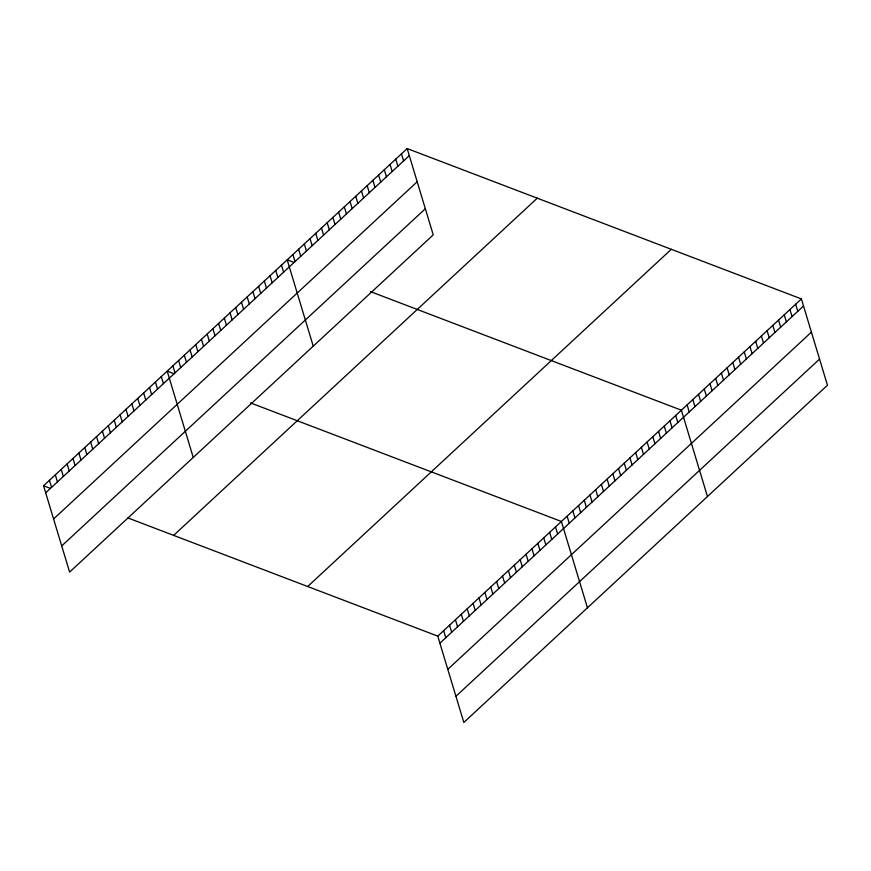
<?xml version="1.0" encoding="UTF-8"?>
<svg xmlns="http://www.w3.org/2000/svg" width="871" height="871" viewBox="0 0 871 871"><rect width="100%" height="100%" fill="white"/><g stroke="black" fill="none" stroke-linecap="round" stroke-linejoin="round"><path stroke-width="1.31" d="M407.171 148.56L433.235 234.876L69.615 572.084L43.55 485.768L407.171 148.56L801.385 298.916L827.45 385.232L463.829 722.44L437.765 636.124L127.993 517.973M45.684 492.823L409.305 155.615M53.577 518.974L417.198 181.767M61.71 545.932L425.342 208.724M173.645 535.382L537.265 198.174M307.67 586.51L671.301 249.302M437.765 636.124L801.385 298.916M439.899 643.179L803.519 305.971M447.792 669.342L811.413 332.134M455.925 696.288L819.557 359.081M294.028 262.443L287.18 259.83L313.244 346.157M370.48 291.611L681.394 410.197L707.459 496.514M174.026 373.724L167.178 371.111L193.242 457.438M250.489 402.892L561.392 521.468L587.457 607.795M43.55 485.768L50.398 488.381M795.669 304.219L797.803 311.274M789.964 309.51L792.087 316.576M784.248 314.812L786.382 321.867M778.532 320.114L780.666 327.169M772.817 325.406L774.95 332.472M767.101 330.708L769.235 337.763M761.385 336.01L763.519 343.065M755.68 341.312L757.803 348.367M749.964 346.604L752.098 353.67M744.248 351.906L746.382 358.961M738.532 357.208L740.666 364.263M732.816 362.499L734.95 369.565M727.1 367.802L729.234 374.857M721.395 373.104L723.518 380.159M715.679 378.395L717.813 385.461M709.963 383.697L712.097 390.763M704.247 388.999L706.381 396.055M698.531 394.302L700.665 401.357M692.815 399.593L694.949 406.659M687.11 404.895L689.233 411.95M675.678 415.489L677.812 422.555M669.962 420.791L672.096 427.846M664.246 426.093L666.38 433.148M658.541 431.395L660.664 438.451M652.825 436.687L654.948 443.753M647.109 441.989L649.243 449.044M641.394 447.291L643.527 454.346M635.678 452.582L637.812 459.648M629.962 457.885L632.096 464.94M624.257 463.187L626.38 470.242M618.541 468.478L620.664 475.544M612.825 473.78L614.959 480.836M607.109 479.083L609.243 486.138M601.393 484.385L603.527 491.44M595.677 489.676L597.811 496.742M589.972 494.978L592.095 502.034M584.256 500.281L586.379 507.336M578.54 505.572L580.674 512.638M572.824 510.874L574.958 517.929M567.108 516.176L569.242 523.231M555.513 526.933L557.636 533.988M549.623 532.388L551.757 539.454M543.733 537.853L545.867 544.908M537.843 543.308L539.976 550.374M531.963 548.774L534.086 555.829M526.073 554.228L528.207 561.283M401.466 153.851L403.589 160.917M520.183 559.694L522.317 566.749M395.75 159.153L397.873 166.209M514.293 565.148L516.427 572.203M390.034 164.456L392.168 171.511M508.414 570.614L510.537 577.669M384.318 169.758L386.452 176.813M502.523 576.069L504.657 583.124M378.602 175.049L380.736 182.115M496.633 581.523L498.767 588.589M372.886 180.351L375.02 187.407M490.754 586.989L492.877 594.044M367.181 185.654L369.304 192.709M484.864 592.443L486.998 599.509M361.465 190.945L363.588 198.011M478.974 597.909L481.108 604.964M355.749 196.247L357.883 203.302M473.084 603.363L475.218 610.429M350.033 201.549L352.167 208.605M467.204 608.829L469.327 615.884M344.317 206.841L346.451 213.907M461.314 614.284L463.448 621.339M338.601 212.143L340.735 219.198M455.424 619.749L457.558 626.804M332.896 217.445L335.019 224.5M449.534 625.204L451.668 632.259M327.18 222.747L329.303 229.802M443.655 630.658L445.778 637.724M321.464 228.039L323.598 235.105M315.748 233.341L317.882 240.396M310.032 238.643L312.166 245.698M304.317 243.934L306.45 251M298.611 249.237L300.735 256.292M292.896 254.539L295.019 261.594M281.464 265.132L283.598 272.198M275.748 270.435L277.882 277.49M270.032 275.737L272.166 282.792M264.327 281.028L266.45 288.094M258.611 286.33L260.734 293.385M252.895 291.633L255.029 298.688M247.179 296.924L249.313 303.99M241.463 302.226L243.597 309.281M235.747 307.528L237.881 314.583M230.042 312.831L232.165 319.886M224.326 318.122L226.46 325.188M218.61 323.424L220.744 330.479M212.894 328.726L215.028 335.781M207.178 334.018L209.312 341.084M201.462 339.32L203.596 346.375M195.757 344.622L197.88 351.677M190.041 349.913L192.175 356.979M184.325 355.216L186.459 362.271M178.609 360.518L180.743 367.573M172.894 365.82L175.027 372.875M161.298 376.577L163.421 383.632M155.408 382.031L157.542 389.087M149.518 387.497L151.652 394.552M143.639 392.952L145.762 400.007M137.749 398.406L139.883 405.472M131.859 403.872L133.992 410.927M125.968 409.326L128.102 416.392M120.089 414.792L122.212 421.847M114.199 420.247L116.333 427.313M108.309 425.712L110.443 432.767M102.419 431.167L104.553 438.233M96.539 436.632L98.663 443.687M90.649 442.087L92.783 449.142M84.759 447.552L86.893 454.608M78.869 453.007L81.003 460.062M72.99 458.462L75.113 465.528M67.1 463.927L69.234 470.982M61.21 469.382L63.343 476.448M55.319 474.847L57.453 481.903M49.44 480.302L51.563 487.368"/></g></svg>
